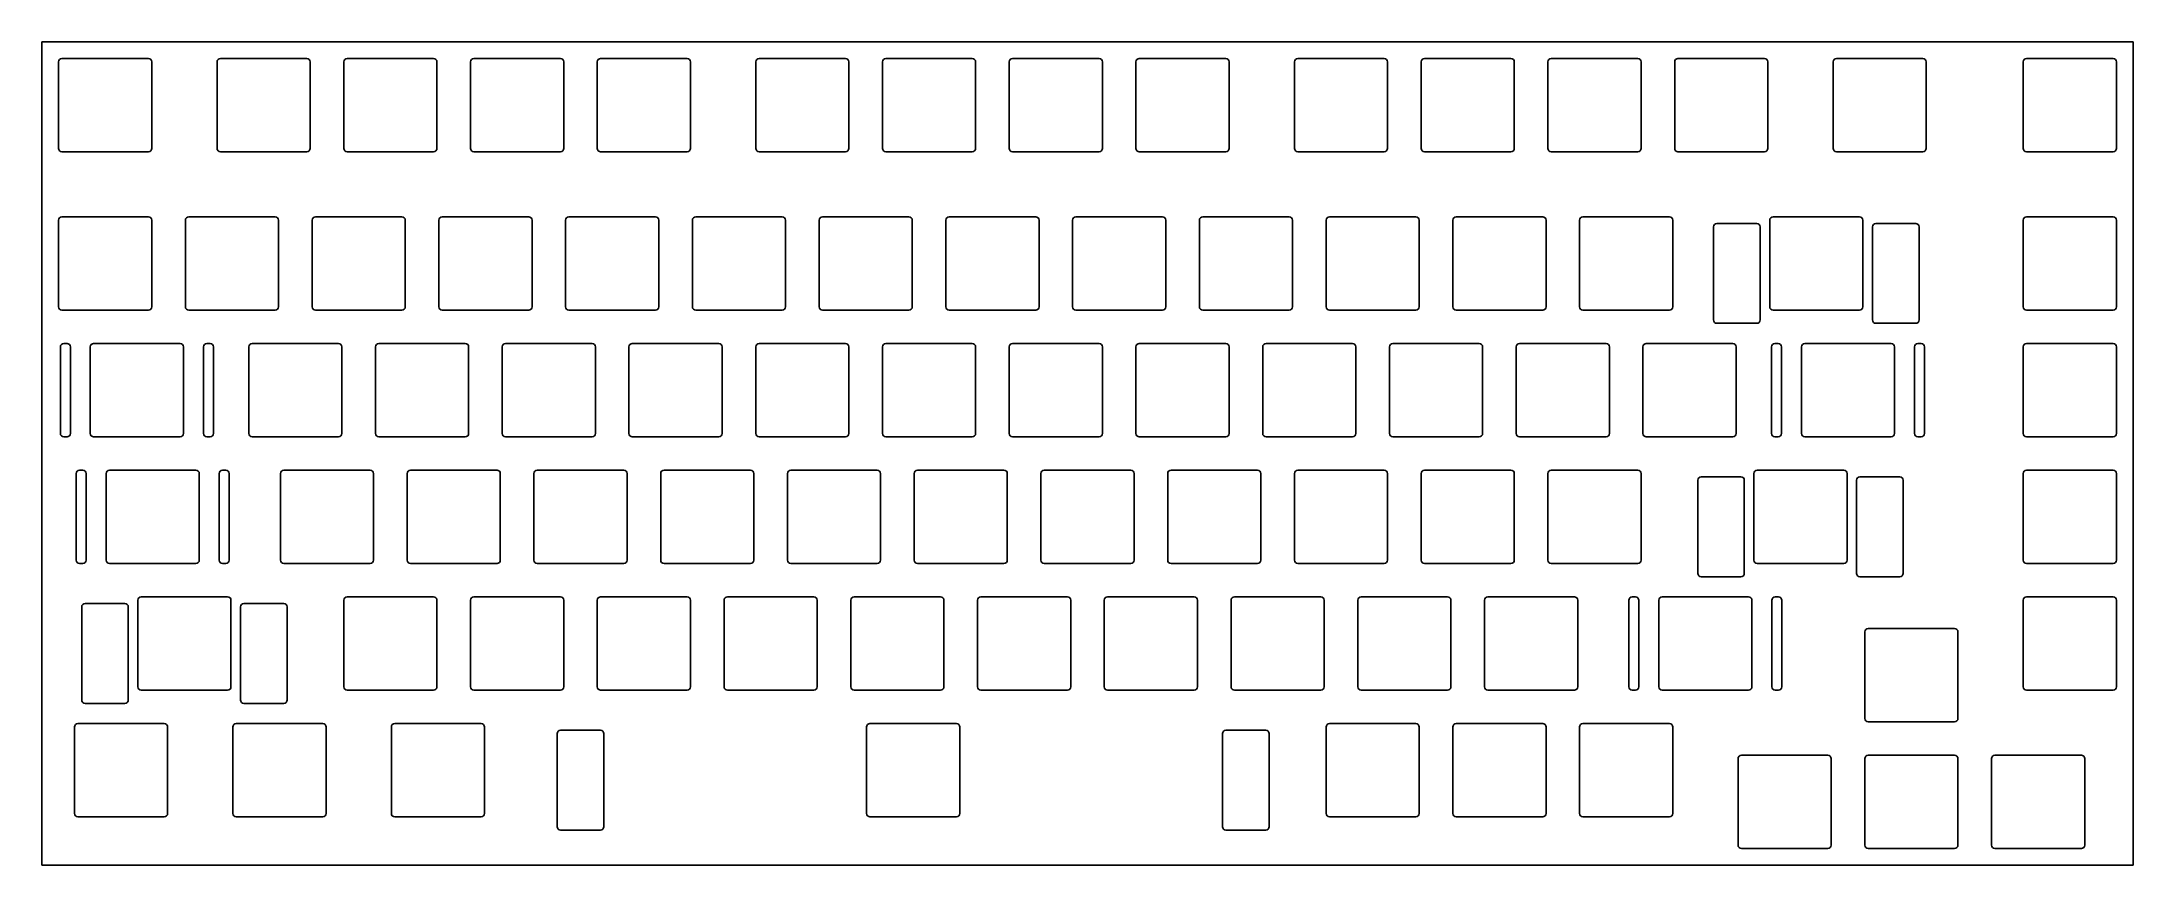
# Model space of a CAD drawing. Header units: millimetres. Extents: x 0 to 314, y -124 to 0.
import ezdxf

# ---------------------------------------------------------------- set-up
doc = ezdxf.new("R2010")
doc.units = ezdxf.units.MM

msp = doc.modelspace()

# ---------------------------------------------------------------- linework, layer by layer
for p, q in [((0, 0), (314.325, 0)), ((0, -123.825), (0, 0)), ((314.325, -123.825), (314.325, 0)), ((2.525, -3.025), (2.525, -16.025)), ((3.025, -2.525), (16.025, -2.525)), ((16.525, -3.025), (16.525, -16.025)), ((26.3375, -3.025), (26.3375, -16.025)), ((26.8375, -2.525), (39.8375, -2.525)), ((40.3375, -3.025), (40.3375, -16.025)), ((45.3875, -3.025), (45.3875, -16.025)), ((45.8875, -2.525), (58.8875, -2.525)), ((59.3875, -3.025), (59.3875, -16.025)), ((64.4375, -3.025), (64.4375, -16.025)), ((64.9375, -2.525), (77.9375, -2.525)), ((78.4375, -3.025), (78.4375, -16.025)), ((83.4875, -3.025), (83.4875, -16.025)), ((83.9875, -2.525), (96.9875, -2.525)), ((97.4875, -3.025), (97.4875, -16.025)), ((107.3, -3.025), (107.3, -16.025)), ((107.8, -2.525), (120.8, -2.525)), ((121.3, -3.025), (121.3, -16.025)), ((126.35, -3.025), (126.35, -16.025)), ((126.85, -2.525), (139.85, -2.525)), ((140.35, -3.025), (140.35, -16.025)), ((145.4, -3.025), (145.4, -16.025)), ((145.9, -2.525), (158.9, -2.525)), ((159.4, -3.025), (159.4, -16.025)), ((164.45, -3.025), (164.45, -16.025)), ((164.95, -2.525), (177.95, -2.525)), ((178.45, -3.025), (178.45, -16.025)), ((188.2625, -3.025), (188.2625, -16.025)), ((188.7625, -2.525), (201.7625, -2.525)), ((202.2625, -3.025), (202.2625, -16.025)), ((207.3125, -3.025), (207.3125, -16.025)), ((207.8125, -2.525), (220.8125, -2.525)), ((221.3125, -3.025), (221.3125, -16.025)), ((226.3625, -3.025), (226.3625, -16.025)), ((226.8625, -2.525), (239.8625, -2.525)), ((240.3625, -3.025), (240.3625, -16.025)), ((245.4125, -3.025), (245.4125, -16.025)), ((245.9125, -2.525), (258.9125, -2.525)), ((259.4125, -3.025), (259.4125, -16.025)), ((269.225, -3.025), (269.225, -16.025)), ((269.725, -2.525), (282.725, -2.525)), ((283.225, -3.025), (283.225, -16.025)), ((297.8, -3.025), (297.8, -16.025)), ((298.3, -2.525), (311.3, -2.525)), ((311.8, -3.025), (311.8, -16.025)), ((3.025, -16.525), (16.025, -16.525)), ((26.8375, -16.525), (39.8375, -16.525)), ((45.8875, -16.525), (58.8875, -16.525)), ((64.9375, -16.525), (77.9375, -16.525)), ((83.9875, -16.525), (96.9875, -16.525)), ((107.8, -16.525), (120.8, -16.525)), ((126.85, -16.525), (139.85, -16.525)), ((145.9, -16.525), (158.9, -16.525)), ((164.95, -16.525), (177.95, -16.525)), ((188.7625, -16.525), (201.7625, -16.525)), ((207.8125, -16.525), (220.8125, -16.525)), ((226.8625, -16.525), (239.8625, -16.525)), ((245.9125, -16.525), (258.9125, -16.525)), ((269.725, -16.525), (282.725, -16.525)), ((298.3, -16.525), (311.3, -16.525)), ((2.525, -26.8375), (2.525, -39.8375)), ((3.025, -26.3375), (16.025, -26.3375)), ((16.525, -26.8375), (16.525, -39.8375)), ((21.575, -26.8375), (21.575, -39.8375)), ((22.075, -26.3375), (35.075, -26.3375)), ((35.575, -26.8375), (35.575, -39.8375)), ((40.625, -26.8375), (40.625, -39.8375)), ((41.125, -26.3375), (54.125, -26.3375)), ((54.625, -26.8375), (54.625, -39.8375)), ((59.675, -26.8375), (59.675, -39.8375)), ((60.175, -26.3375), (73.175, -26.3375)), ((73.675, -26.8375), (73.675, -39.8375)), ((78.725, -26.8375), (78.725, -39.8375)), ((79.225, -26.3375), (92.225, -26.3375)), ((92.725, -26.8375), (92.725, -39.8375)), ((97.775, -26.8375), (97.775, -39.8375)), ((98.275, -26.3375), (111.275, -26.3375)), ((111.775, -26.8375), (111.775, -39.8375)), ((116.825, -26.8375), (116.825, -39.8375)), ((117.325, -26.3375), (130.325, -26.3375)), ((130.825, -26.8375), (130.825, -39.8375)), ((135.875, -26.8375), (135.875, -39.8375)), ((136.375, -26.3375), (149.375, -26.3375)), ((149.875, -26.8375), (149.875, -39.8375)), ((154.925, -26.8375), (154.925, -39.8375)), ((155.425, -26.3375), (168.425, -26.3375)), ((168.925, -26.8375), (168.925, -39.8375)), ((173.975, -26.8375), (173.975, -39.8375)), ((174.475, -26.3375), (187.475, -26.3375)), ((187.975, -26.8375), (187.975, -39.8375)), ((193.025, -26.8375), (193.025, -39.8375)), ((193.525, -26.3375), (206.525, -26.3375)), ((207.025, -26.8375), (207.025, -39.8375)), ((212.075, -26.8375), (212.075, -39.8375)), ((212.575, -26.3375), (225.575, -26.3375)), ((226.075, -26.8375), (226.075, -39.8375)), ((231.125, -26.8375), (231.125, -39.8375)), ((231.625, -26.3375), (244.625, -26.3375)), ((245.125, -26.8375), (245.125, -39.8375)), ((251.262, -27.8405), (251.262, -41.8345)), ((251.765, -27.3375), (257.759, -27.3375)), ((258.262, -27.8405), (258.262, -41.8345)), ((259.7, -26.8375), (259.7, -39.8375)), ((260.2, -26.3375), (273.2, -26.3375)), ((273.7, -26.8375), (273.7, -39.8375)), ((275.138, -27.8405), (275.138, -41.8345)), ((275.641, -27.3375), (281.635, -27.3375)), ((282.138, -27.8405), (282.138, -41.8345)), ((297.8, -26.8375), (297.8, -39.8375)), ((298.3, -26.3375), (311.3, -26.3375)), ((311.8, -26.8375), (311.8, -39.8375)), ((3.025, -40.3375), (16.025, -40.3375)), ((22.075, -40.3375), (35.075, -40.3375)), ((41.125, -40.3375), (54.125, -40.3375)), ((60.175, -40.3375), (73.175, -40.3375)), ((79.225, -40.3375), (92.225, -40.3375)), ((98.275, -40.3375), (111.275, -40.3375)), ((117.325, -40.3375), (130.325, -40.3375)), ((136.375, -40.3375), (149.375, -40.3375)), ((155.425, -40.3375), (168.425, -40.3375)), ((174.475, -40.3375), (187.475, -40.3375)), ((193.525, -40.3375), (206.525, -40.3375)), ((212.575, -40.3375), (225.575, -40.3375)), ((231.625, -40.3375), (244.625, -40.3375)), ((260.2, -40.3375), (273.2, -40.3375)), ((298.3, -40.3375), (311.3, -40.3375)), ((251.765, -42.3375), (257.759, -42.3375)), ((275.641, -42.3375), (281.635, -42.3375)), ((2.7875, -45.8905), (2.7875, -58.8845)), ((3.2905, -45.3875), (3.7845, -45.3875)), ((4.2875, -45.8905), (4.2875, -58.8845)), ((7.2875, -45.8875), (7.2875, -58.8875)), ((7.7875, -45.3875), (20.7875, -45.3875)), ((21.2875, -45.8875), (21.2875, -58.8875)), ((24.2875, -45.8905), (24.2875, -58.8845)), ((24.7905, -45.3875), (25.2845, -45.3875)), ((25.7875, -45.8905), (25.7875, -58.8845)), ((31.1, -45.8875), (31.1, -58.8875)), ((31.6, -45.3875), (44.6, -45.3875)), ((45.1, -45.8875), (45.1, -58.8875)), ((50.15, -45.8875), (50.15, -58.8875)), ((50.65, -45.3875), (63.65, -45.3875)), ((64.15, -45.8875), (64.15, -58.8875)), ((69.2, -45.8875), (69.2, -58.8875)), ((69.7, -45.3875), (82.7, -45.3875)), ((83.2, -45.8875), (83.2, -58.8875)), ((88.25, -45.8875), (88.25, -58.8875)), ((88.75, -45.3875), (101.75, -45.3875)), ((102.25, -45.8875), (102.25, -58.8875)), ((107.3, -45.8875), (107.3, -58.8875)), ((107.8, -45.3875), (120.8, -45.3875)), ((121.3, -45.8875), (121.3, -58.8875)), ((126.35, -45.8875), (126.35, -58.8875)), ((126.85, -45.3875), (139.85, -45.3875)), ((140.35, -45.8875), (140.35, -58.8875)), ((145.4, -45.8875), (145.4, -58.8875)), ((145.9, -45.3875), (158.9, -45.3875)), ((159.4, -45.8875), (159.4, -58.8875)), ((164.45, -45.8875), (164.45, -58.8875)), ((164.95, -45.3875), (177.95, -45.3875)), ((178.45, -45.8875), (178.45, -58.8875)), ((183.5, -45.8875), (183.5, -58.8875)), ((184, -45.3875), (197, -45.3875)), ((197.5, -45.8875), (197.5, -58.8875)), ((202.55, -45.8875), (202.55, -58.8875)), ((203.05, -45.3875), (216.05, -45.3875)), ((216.55, -45.8875), (216.55, -58.8875)), ((221.6, -45.8875), (221.6, -58.8875)), ((222.1, -45.3875), (235.1, -45.3875)), ((235.6, -45.8875), (235.6, -58.8875)), ((240.65, -45.8875), (240.65, -58.8875)), ((241.15, -45.3875), (254.15, -45.3875)), ((254.65, -45.8875), (254.65, -58.8875)), ((259.9625, -45.8905), (259.9625, -58.8845)), ((260.4655, -45.3875), (260.9595, -45.3875)), ((261.4625, -45.8905), (261.4625, -58.8845)), ((264.4625, -45.8875), (264.4625, -58.8875)), ((264.9625, -45.3875), (277.9625, -45.3875)), ((278.4625, -45.8875), (278.4625, -58.8875)), ((281.4625, -45.8905), (281.4625, -58.8845)), ((281.9655, -45.3875), (282.4595, -45.3875)), ((282.9625, -45.8905), (282.9625, -58.8845)), ((297.8, -45.8875), (297.8, -58.8875)), ((298.3, -45.3875), (311.3, -45.3875)), ((311.8, -45.8875), (311.8, -58.8875)), ((3.2905, -59.3875), (3.7845, -59.3875)), ((7.7875, -59.3875), (20.7875, -59.3875)), ((24.7905, -59.3875), (25.2845, -59.3875)), ((31.6, -59.3875), (44.6, -59.3875)), ((50.65, -59.3875), (63.65, -59.3875)), ((69.7, -59.3875), (82.7, -59.3875)), ((88.75, -59.3875), (101.75, -59.3875)), ((107.8, -59.3875), (120.8, -59.3875)), ((126.85, -59.3875), (139.85, -59.3875)), ((145.9, -59.3875), (158.9, -59.3875)), ((164.95, -59.3875), (177.95, -59.3875)), ((184, -59.3875), (197, -59.3875)), ((203.05, -59.3875), (216.05, -59.3875)), ((222.1, -59.3875), (235.1, -59.3875)), ((241.15, -59.3875), (254.15, -59.3875)), ((260.4655, -59.3875), (260.9595, -59.3875)), ((264.9625, -59.3875), (277.9625, -59.3875)), ((281.9655, -59.3875), (282.4595, -59.3875)), ((298.3, -59.3875), (311.3, -59.3875)), ((5.16875, -64.9405), (5.16875, -77.9345)), ((5.67175, -64.4375), (6.16575, -64.4375)), ((6.66875, -64.9405), (6.66875, -77.9345)), ((9.66875, -64.9375), (9.66875, -77.9375)), ((10.16875, -64.4375), (23.16875, -64.4375)), ((23.66875, -64.9375), (23.66875, -77.9375)), ((26.66875, -64.9405), (26.66875, -77.9345)), ((27.17175, -64.4375), (27.66575, -64.4375)), ((28.16875, -64.9405), (28.16875, -77.9345)), ((35.8625, -64.9375), (35.8625, -77.9375)), ((36.3625, -64.4375), (49.3625, -64.4375)), ((49.8625, -64.9375), (49.8625, -77.9375)), ((54.9125, -64.9375), (54.9125, -77.9375)), ((55.4125, -64.4375), (68.4125, -64.4375)), ((68.9125, -64.9375), (68.9125, -77.9375)), ((73.9625, -64.9375), (73.9625, -77.9375)), ((74.4625, -64.4375), (87.4625, -64.4375)), ((87.9625, -64.9375), (87.9625, -77.9375)), ((93.0125, -64.9375), (93.0125, -77.9375)), ((93.5125, -64.4375), (106.5125, -64.4375)), ((107.0125, -64.9375), (107.0125, -77.9375)), ((112.0625, -64.9375), (112.0625, -77.9375)), ((112.5625, -64.4375), (125.5625, -64.4375)), ((126.0625, -64.9375), (126.0625, -77.9375)), ((131.1125, -64.9375), (131.1125, -77.9375)), ((131.6125, -64.4375), (144.6125, -64.4375)), ((145.1125, -64.9375), (145.1125, -77.9375)), ((150.1625, -64.9375), (150.1625, -77.9375)), ((150.6625, -64.4375), (163.6625, -64.4375)), ((164.1625, -64.9375), (164.1625, -77.9375)), ((169.2125, -64.9375), (169.2125, -77.9375)), ((169.7125, -64.4375), (182.7125, -64.4375)), ((183.2125, -64.9375), (183.2125, -77.9375)), ((188.2625, -64.9375), (188.2625, -77.9375)), ((188.7625, -64.4375), (201.7625, -64.4375)), ((202.2625, -64.9375), (202.2625, -77.9375)), ((207.3125, -64.9375), (207.3125, -77.9375)), ((207.8125, -64.4375), (220.8125, -64.4375)), ((221.3125, -64.9375), (221.3125, -77.9375)), ((226.3625, -64.9375), (226.3625, -77.9375)), ((226.8625, -64.4375), (239.8625, -64.4375)), ((240.3625, -64.9375), (240.3625, -77.9375)), ((248.88075, -65.9405), (248.88075, -79.9345)), ((249.38375, -65.4375), (255.37775, -65.4375)), ((255.88075, -65.9405), (255.88075, -79.9345)), ((257.31875, -64.9375), (257.31875, -77.9375)), ((257.81875, -64.4375), (270.81875, -64.4375)), ((271.31875, -64.9375), (271.31875, -77.9375)), ((272.75675, -65.9405), (272.75675, -79.9345)), ((273.25975, -65.4375), (279.25375, -65.4375)), ((279.75675, -65.9405), (279.75675, -79.9345)), ((297.8, -64.9375), (297.8, -77.9375)), ((298.3, -64.4375), (311.3, -64.4375)), ((311.8, -64.9375), (311.8, -77.9375)), ((5.67175, -78.4375), (6.16575, -78.4375)), ((10.16875, -78.4375), (23.16875, -78.4375)), ((27.17175, -78.4375), (27.66575, -78.4375)), ((36.3625, -78.4375), (49.3625, -78.4375)), ((55.4125, -78.4375), (68.4125, -78.4375)), ((74.4625, -78.4375), (87.4625, -78.4375)), ((93.5125, -78.4375), (106.5125, -78.4375)), ((112.5625, -78.4375), (125.5625, -78.4375)), ((131.6125, -78.4375), (144.6125, -78.4375)), ((150.6625, -78.4375), (163.6625, -78.4375)), ((169.7125, -78.4375), (182.7125, -78.4375)), ((188.7625, -78.4375), (201.7625, -78.4375)), ((207.8125, -78.4375), (220.8125, -78.4375)), ((226.8625, -78.4375), (239.8625, -78.4375)), ((257.81875, -78.4375), (270.81875, -78.4375)), ((298.3, -78.4375), (311.3, -78.4375)), ((249.38375, -80.4375), (255.37775, -80.4375)), ((273.25975, -80.4375), (279.25375, -80.4375)), ((6.49625, -84.4875), (12.49025, -84.4875)), ((14.43125, -83.9875), (14.43125, -96.9875)), ((14.93125, -83.4875), (27.93125, -83.4875)), ((28.43125, -83.9875), (28.43125, -96.9875)), ((30.37225, -84.4875), (36.36625, -84.4875)), ((45.3875, -83.9875), (45.3875, -96.9875)), ((45.8875, -83.4875), (58.8875, -83.4875)), ((59.3875, -83.9875), (59.3875, -96.9875)), ((64.4375, -83.9875), (64.4375, -96.9875)), ((64.9375, -83.4875), (77.9375, -83.4875)), ((78.4375, -83.9875), (78.4375, -96.9875)), ((83.4875, -83.9875), (83.4875, -96.9875)), ((83.9875, -83.4875), (96.9875, -83.4875)), ((97.4875, -83.9875), (97.4875, -96.9875)), ((102.5375, -83.9875), (102.5375, -96.9875)), ((103.0375, -83.4875), (116.0375, -83.4875)), ((116.5375, -83.9875), (116.5375, -96.9875)), ((121.5875, -83.9875), (121.5875, -96.9875)), ((122.0875, -83.4875), (135.0875, -83.4875)), ((135.5875, -83.9875), (135.5875, -96.9875)), ((140.6375, -83.9875), (140.6375, -96.9875)), ((141.1375, -83.4875), (154.1375, -83.4875)), ((154.6375, -83.9875), (154.6375, -96.9875)), ((159.6875, -83.9875), (159.6875, -96.9875)), ((160.1875, -83.4875), (173.1875, -83.4875)), ((173.6875, -83.9875), (173.6875, -96.9875)), ((178.7375, -83.9875), (178.7375, -96.9875)), ((179.2375, -83.4875), (192.2375, -83.4875)), ((192.7375, -83.9875), (192.7375, -96.9875)), ((197.7875, -83.9875), (197.7875, -96.9875)), ((198.2875, -83.4875), (211.2875, -83.4875)), ((211.7875, -83.9875), (211.7875, -96.9875)), ((216.8375, -83.9875), (216.8375, -96.9875)), ((217.3375, -83.4875), (230.3375, -83.4875)), ((230.8375, -83.9875), (230.8375, -96.9875)), ((238.53125, -83.9905), (238.53125, -96.9845)), ((239.03425, -83.4875), (239.52825, -83.4875)), ((240.03125, -83.9905), (240.03125, -96.9845)), ((243.03125, -83.9875), (243.03125, -96.9875)), ((243.53125, -83.4875), (256.53125, -83.4875)), ((257.03125, -83.9875), (257.03125, -96.9875)), ((260.03125, -83.9905), (260.03125, -96.9845)), ((260.53425, -83.4875), (261.02825, -83.4875)), ((261.53125, -83.9905), (261.53125, -96.9845)), ((297.8, -83.9875), (297.8, -96.9875)), ((298.3, -83.4875), (311.3, -83.4875)), ((311.8, -83.9875), (311.8, -96.9875)), ((5.99325, -84.9905), (5.99325, -98.9845)), ((12.99325, -84.9905), (12.99325, -98.9845)), ((29.86925, -84.9905), (29.86925, -98.9845)), ((36.86925, -84.9905), (36.86925, -98.9845)), ((273.9875, -88.75), (273.9875, -101.75)), ((274.4875, -88.25), (287.4875, -88.25)), ((287.9875, -88.75), (287.9875, -101.75)), ((6.49625, -99.4875), (12.49025, -99.4875)), ((14.93125, -97.4875), (27.93125, -97.4875)), ((30.37225, -99.4875), (36.36625, -99.4875)), ((45.8875, -97.4875), (58.8875, -97.4875)), ((64.9375, -97.4875), (77.9375, -97.4875)), ((83.9875, -97.4875), (96.9875, -97.4875)), ((103.0375, -97.4875), (116.0375, -97.4875)), ((122.0875, -97.4875), (135.0875, -97.4875)), ((141.1375, -97.4875), (154.1375, -97.4875)), ((160.1875, -97.4875), (173.1875, -97.4875)), ((179.2375, -97.4875), (192.2375, -97.4875)), ((198.2875, -97.4875), (211.2875, -97.4875)), ((217.3375, -97.4875), (230.3375, -97.4875)), ((239.03425, -97.4875), (239.52825, -97.4875)), ((243.53125, -97.4875), (256.53125, -97.4875)), ((260.53425, -97.4875), (261.02825, -97.4875)), ((298.3, -97.4875), (311.3, -97.4875)), ((4.90625, -103.0375), (4.90625, -116.0375)), ((5.40625, -102.5375), (18.40625, -102.5375)), ((18.90625, -103.0375), (18.90625, -116.0375)), ((28.71875, -103.0375), (28.71875, -116.0375)), ((29.21875, -102.5375), (42.21875, -102.5375)), ((42.71875, -103.0375), (42.71875, -116.0375)), ((52.53125, -103.0375), (52.53125, -116.0375)), ((53.03125, -102.5375), (66.03125, -102.5375)), ((66.53125, -103.0375), (66.53125, -116.0375)), ((77.97175, -103.5375), (83.96575, -103.5375)), ((123.96875, -103.0375), (123.96875, -116.0375)), ((124.46875, -102.5375), (137.46875, -102.5375)), ((137.96875, -103.0375), (137.96875, -116.0375)), ((177.97175, -103.5375), (183.96575, -103.5375)), ((193.025, -103.0375), (193.025, -116.0375)), ((193.525, -102.5375), (206.525, -102.5375)), ((207.025, -103.0375), (207.025, -116.0375)), ((212.075, -103.0375), (212.075, -116.0375)), ((212.575, -102.5375), (225.575, -102.5375)), ((226.075, -103.0375), (226.075, -116.0375)), ((231.125, -103.0375), (231.125, -116.0375)), ((231.625, -102.5375), (244.625, -102.5375)), ((245.125, -103.0375), (245.125, -116.0375)), ((274.4875, -102.25), (287.4875, -102.25)), ((77.46875, -104.0405), (77.46875, -118.0345)), ((84.46875, -104.0405), (84.46875, -118.0345)), ((177.46875, -104.0405), (177.46875, -118.0345)), ((184.46875, -104.0405), (184.46875, -118.0345)), ((254.9375, -107.8), (254.9375, -120.8)), ((255.4375, -107.3), (268.4375, -107.3)), ((268.9375, -107.8), (268.9375, -120.8)), ((273.9875, -107.8), (273.9875, -120.8)), ((274.4875, -107.3), (287.4875, -107.3)), ((287.9875, -107.8), (287.9875, -120.8)), ((293.0375, -107.8), (293.0375, -120.8)), ((293.5375, -107.3), (306.5375, -107.3)), ((307.0375, -107.8), (307.0375, -120.8)), ((5.40625, -116.5375), (18.40625, -116.5375)), ((29.21875, -116.5375), (42.21875, -116.5375)), ((53.03125, -116.5375), (66.03125, -116.5375)), ((77.97175, -118.5375), (83.96575, -118.5375)), ((124.46875, -116.5375), (137.46875, -116.5375)), ((177.97175, -118.5375), (183.96575, -118.5375)), ((193.525, -116.5375), (206.525, -116.5375)), ((212.575, -116.5375), (225.575, -116.5375)), ((231.625, -116.5375), (244.625, -116.5375)), ((255.4375, -121.3), (268.4375, -121.3)), ((274.4875, -121.3), (287.4875, -121.3)), ((293.5375, -121.3), (306.5375, -121.3)), ((0, -123.825), (314.325, -123.825))]:
    msp.add_line(p, q)
for centre, radius, start, end in [((3.025, -3.025), 0.5, 90, 180), ((16.025, -3.025), 0.5, 0, 90), ((26.8375, -3.025), 0.5, 90, 180), ((39.8375, -3.025), 0.5, 0, 90), ((45.8875, -3.025), 0.5, 90, 180), ((58.8875, -3.025), 0.5, 0, 90), ((64.9375, -3.025), 0.5, 90, 180), ((77.9375, -3.025), 0.5, 0, 90), ((83.9875, -3.025), 0.5, 90, 180), ((96.9875, -3.025), 0.5, 0, 90), ((107.8, -3.025), 0.5, 90, 180), ((120.8, -3.025), 0.5, 0, 90), ((126.85, -3.025), 0.5, 90, 180), ((139.85, -3.025), 0.5, 0, 90), ((145.9, -3.025), 0.5, 90, 180), ((158.9, -3.025), 0.5, 0, 90), ((164.95, -3.025), 0.5, 90, 180), ((177.95, -3.025), 0.5, 0, 90), ((188.7625, -3.025), 0.5, 90, 180), ((201.7625, -3.025), 0.5, 0, 90), ((207.8125, -3.025), 0.5, 90, 180), ((220.8125, -3.025), 0.5, 0, 90), ((226.8625, -3.025), 0.5, 90, 180), ((239.8625, -3.025), 0.5, 0, 90), ((245.9125, -3.025), 0.5, 90, 180), ((258.9125, -3.025), 0.5, 0, 90), ((269.725, -3.025), 0.5, 90, 180), ((282.725, -3.025), 0.5, 0, 90), ((298.3, -3.025), 0.5, 90, 180), ((311.3, -3.025), 0.5, 0, 90), ((3.025, -16.025), 0.5, 180, 270), ((16.025, -16.025), 0.5, 270, 0), ((26.8375, -16.025), 0.5, 180, 270), ((39.8375, -16.025), 0.5, 270, 0), ((45.8875, -16.025), 0.5, 180, 270), ((58.8875, -16.025), 0.5, 270, 0), ((64.9375, -16.025), 0.5, 180, 270), ((77.9375, -16.025), 0.5, 270, 0), ((83.9875, -16.025), 0.5, 180, 270), ((96.9875, -16.025), 0.5, 270, 0), ((107.8, -16.025), 0.5, 180, 270), ((120.8, -16.025), 0.5, 270, 0), ((126.85, -16.025), 0.5, 180, 270), ((139.85, -16.025), 0.5, 270, 0), ((145.9, -16.025), 0.5, 180, 270), ((158.9, -16.025), 0.5, 270, 0), ((164.95, -16.025), 0.5, 180, 270), ((177.95, -16.025), 0.5, 270, 0), ((188.7625, -16.025), 0.5, 180, 270), ((201.7625, -16.025), 0.5, 270, 0), ((207.8125, -16.025), 0.5, 180, 270), ((220.8125, -16.025), 0.5, 270, 0), ((226.8625, -16.025), 0.5, 180, 270), ((239.8625, -16.025), 0.5, 270, 0), ((245.9125, -16.025), 0.5, 180, 270), ((258.9125, -16.025), 0.5, 270, 0), ((269.725, -16.025), 0.5, 180, 270), ((282.725, -16.025), 0.5, 270, 0), ((298.3, -16.025), 0.5, 180, 270), ((311.3, -16.025), 0.5, 270, 0), ((3.025, -26.8375), 0.5, 90, 180), ((16.025, -26.8375), 0.5, 0, 90), ((22.075, -26.8375), 0.5, 90, 180), ((35.075, -26.8375), 0.5, 0, 90), ((41.125, -26.8375), 0.5, 90, 180), ((54.125, -26.8375), 0.5, 0, 90), ((60.175, -26.8375), 0.5, 90, 180), ((73.175, -26.8375), 0.5, 0, 90), ((79.225, -26.8375), 0.5, 90, 180), ((92.225, -26.8375), 0.5, 0, 90), ((98.275, -26.8375), 0.5, 90, 180), ((111.275, -26.8375), 0.5, 0, 90), ((117.325, -26.8375), 0.5, 90, 180), ((130.325, -26.8375), 0.5, 0, 90), ((136.375, -26.8375), 0.5, 90, 180), ((149.375, -26.8375), 0.5, 0, 90), ((155.425, -26.8375), 0.5, 90, 180), ((168.425, -26.8375), 0.5, 0, 90), ((174.475, -26.8375), 0.5, 90, 180), ((187.475, -26.8375), 0.5, 0, 90), ((193.525, -26.8375), 0.5, 90, 180), ((206.525, -26.8375), 0.5, 0, 90), ((212.575, -26.8375), 0.5, 90, 180), ((225.575, -26.8375), 0.5, 0, 90), ((231.625, -26.8375), 0.5, 90, 180), ((244.625, -26.8375), 0.5, 0, 90), ((251.765, -27.8405), 0.503, 90, 180), ((257.759, -27.8405), 0.503, 0, 90), ((260.2, -26.8375), 0.5, 90, 180), ((273.2, -26.8375), 0.5, 0, 90), ((275.641, -27.8405), 0.503, 90, 180), ((281.635, -27.8405), 0.503, 0, 90), ((298.3, -26.8375), 0.5, 90, 180), ((311.3, -26.8375), 0.5, 0, 90), ((3.025, -39.8375), 0.5, 180, 270), ((16.025, -39.8375), 0.5, 270, 0), ((22.075, -39.8375), 0.5, 180, 270), ((35.075, -39.8375), 0.5, 270, 0), ((41.125, -39.8375), 0.5, 180, 270), ((54.125, -39.8375), 0.5, 270, 0), ((60.175, -39.8375), 0.5, 180, 270), ((73.175, -39.8375), 0.5, 270, 0), ((79.225, -39.8375), 0.5, 180, 270), ((92.225, -39.8375), 0.5, 270, 0), ((98.275, -39.8375), 0.5, 180, 270), ((111.275, -39.8375), 0.5, 270, 0), ((117.325, -39.8375), 0.5, 180, 270), ((130.325, -39.8375), 0.5, 270, 0), ((136.375, -39.8375), 0.5, 180, 270), ((149.375, -39.8375), 0.5, 270, 0), ((155.425, -39.8375), 0.5, 180, 270), ((168.425, -39.8375), 0.5, 270, 0), ((174.475, -39.8375), 0.5, 180, 270), ((187.475, -39.8375), 0.5, 270, 0), ((193.525, -39.8375), 0.5, 180, 270), ((206.525, -39.8375), 0.5, 270, 0), ((212.575, -39.8375), 0.5, 180, 270), ((225.575, -39.8375), 0.5, 270, 0), ((231.625, -39.8375), 0.5, 180, 270), ((244.625, -39.8375), 0.5, 270, 0), ((260.2, -39.8375), 0.5, 180, 270), ((273.2, -39.8375), 0.5, 270, 0), ((298.3, -39.8375), 0.5, 180, 270), ((311.3, -39.8375), 0.5, 270, 0), ((251.765, -41.8345), 0.503, 180, 270), ((257.759, -41.8345), 0.503, 270, 0), ((275.641, -41.8345), 0.503, 180, 270), ((281.635, -41.8345), 0.503, 270, 0), ((3.2905, -45.8905), 0.503, 90, 180), ((3.7845, -45.8905), 0.503, 0, 90), ((7.7875, -45.8875), 0.5, 90, 180), ((20.7875, -45.8875), 0.5, 0, 90), ((24.7905, -45.8905), 0.503, 90, 180), ((25.2845, -45.8905), 0.503, 0, 90), ((31.6, -45.8875), 0.5, 90, 180), ((44.6, -45.8875), 0.5, 0, 90), ((50.65, -45.8875), 0.5, 90, 180), ((63.65, -45.8875), 0.5, 0, 90), ((69.7, -45.8875), 0.5, 90, 180), ((82.7, -45.8875), 0.5, 0, 90), ((88.75, -45.8875), 0.5, 90, 180), ((101.75, -45.8875), 0.5, 0, 90), ((107.8, -45.8875), 0.5, 90, 180), ((120.8, -45.8875), 0.5, 0, 90), ((126.85, -45.8875), 0.5, 90, 180), ((139.85, -45.8875), 0.5, 0, 90), ((145.9, -45.8875), 0.5, 90, 180), ((158.9, -45.8875), 0.5, 0, 90), ((164.95, -45.8875), 0.5, 90, 180), ((177.95, -45.8875), 0.5, 0, 90), ((184, -45.8875), 0.5, 90, 180), ((197, -45.8875), 0.5, 0, 90), ((203.05, -45.8875), 0.5, 90, 180), ((216.05, -45.8875), 0.5, 0, 90), ((222.1, -45.8875), 0.5, 90, 180), ((235.1, -45.8875), 0.5, 0, 90), ((241.15, -45.8875), 0.5, 90, 180), ((254.15, -45.8875), 0.5, 0, 90), ((260.4655, -45.8905), 0.503, 90, 180), ((260.9595, -45.8905), 0.503, 0, 90), ((264.9625, -45.8875), 0.5, 90, 180), ((277.9625, -45.8875), 0.5, 0, 90), ((281.9655, -45.8905), 0.503, 90, 180), ((282.4595, -45.8905), 0.503, 0, 90), ((298.3, -45.8875), 0.5, 90, 180), ((311.3, -45.8875), 0.5, 0, 90), ((3.2905, -58.8845), 0.503, 180, 270), ((3.7845, -58.8845), 0.503, 270, 0), ((7.7875, -58.8875), 0.5, 180, 270), ((20.7875, -58.8875), 0.5, 270, 0), ((24.7905, -58.8845), 0.503, 180, 270), ((25.2845, -58.8845), 0.503, 270, 0), ((31.6, -58.8875), 0.5, 180, 270), ((44.6, -58.8875), 0.5, 270, 0), ((50.65, -58.8875), 0.5, 180, 270), ((63.65, -58.8875), 0.5, 270, 0), ((69.7, -58.8875), 0.5, 180, 270), ((82.7, -58.8875), 0.5, 270, 0), ((88.75, -58.8875), 0.5, 180, 270), ((101.75, -58.8875), 0.5, 270, 0), ((107.8, -58.8875), 0.5, 180, 270), ((120.8, -58.8875), 0.5, 270, 0), ((126.85, -58.8875), 0.5, 180, 270), ((139.85, -58.8875), 0.5, 270, 0), ((145.9, -58.8875), 0.5, 180, 270), ((158.9, -58.8875), 0.5, 270, 0), ((164.95, -58.8875), 0.5, 180, 270), ((177.95, -58.8875), 0.5, 270, 0), ((184, -58.8875), 0.5, 180, 270), ((197, -58.8875), 0.5, 270, 0), ((203.05, -58.8875), 0.5, 180, 270), ((216.05, -58.8875), 0.5, 270, 0), ((222.1, -58.8875), 0.5, 180, 270), ((235.1, -58.8875), 0.5, 270, 0), ((241.15, -58.8875), 0.5, 180, 270), ((254.15, -58.8875), 0.5, 270, 0), ((260.4655, -58.8845), 0.503, 180, 270), ((260.9595, -58.8845), 0.503, 270, 0), ((264.9625, -58.8875), 0.5, 180, 270), ((277.9625, -58.8875), 0.5, 270, 0), ((281.9655, -58.8845), 0.503, 180, 270), ((282.4595, -58.8845), 0.503, 270, 0), ((298.3, -58.8875), 0.5, 180, 270), ((311.3, -58.8875), 0.5, 270, 0), ((5.67175, -64.9405), 0.503, 90, 180), ((6.16575, -64.9405), 0.503, 0, 90), ((10.16875, -64.9375), 0.5, 90, 180), ((23.16875, -64.9375), 0.5, 0, 90), ((27.17175, -64.9405), 0.503, 90, 180), ((27.66575, -64.9405), 0.503, 0, 90), ((36.3625, -64.9375), 0.5, 90, 180), ((49.3625, -64.9375), 0.5, 0, 90), ((55.4125, -64.9375), 0.5, 90, 180), ((68.4125, -64.9375), 0.5, 0, 90), ((74.4625, -64.9375), 0.5, 90, 180), ((87.4625, -64.9375), 0.5, 0, 90), ((93.5125, -64.9375), 0.5, 90, 180), ((106.5125, -64.9375), 0.5, 0, 90), ((112.5625, -64.9375), 0.5, 90, 180), ((125.5625, -64.9375), 0.5, 0, 90), ((131.6125, -64.9375), 0.5, 90, 180), ((144.6125, -64.9375), 0.5, 0, 90), ((150.6625, -64.9375), 0.5, 90, 180), ((163.6625, -64.9375), 0.5, 0, 90), ((169.7125, -64.9375), 0.5, 90, 180), ((182.7125, -64.9375), 0.5, 0, 90), ((188.7625, -64.9375), 0.5, 90, 180), ((201.7625, -64.9375), 0.5, 0, 90), ((207.8125, -64.9375), 0.5, 90, 180), ((220.8125, -64.9375), 0.5, 0, 90), ((226.8625, -64.9375), 0.5, 90, 180), ((239.8625, -64.9375), 0.5, 0, 90), ((249.38375, -65.9405), 0.503, 90, 180), ((255.37775, -65.9405), 0.503, 0, 90), ((257.81875, -64.9375), 0.5, 90, 180), ((270.81875, -64.9375), 0.5, 0, 90), ((273.25975, -65.9405), 0.503, 90, 180), ((279.25375, -65.9405), 0.503, 0, 90), ((298.3, -64.9375), 0.5, 90, 180), ((311.3, -64.9375), 0.5, 0, 90), ((5.67175, -77.9345), 0.503, 180, 270), ((6.16575, -77.9345), 0.503, 270, 0), ((10.16875, -77.9375), 0.5, 180, 270), ((23.16875, -77.9375), 0.5, 270, 0), ((27.17175, -77.9345), 0.503, 180, 270), ((27.66575, -77.9345), 0.503, 270, 0), ((36.3625, -77.9375), 0.5, 180, 270), ((49.3625, -77.9375), 0.5, 270, 0), ((55.4125, -77.9375), 0.5, 180, 270), ((68.4125, -77.9375), 0.5, 270, 0), ((74.4625, -77.9375), 0.5, 180, 270), ((87.4625, -77.9375), 0.5, 270, 0), ((93.5125, -77.9375), 0.5, 180, 270), ((106.5125, -77.9375), 0.5, 270, 0), ((112.5625, -77.9375), 0.5, 180, 270), ((125.5625, -77.9375), 0.5, 270, 0), ((131.6125, -77.9375), 0.5, 180, 270), ((144.6125, -77.9375), 0.5, 270, 0), ((150.6625, -77.9375), 0.5, 180, 270), ((163.6625, -77.9375), 0.5, 270, 0), ((169.7125, -77.9375), 0.5, 180, 270), ((182.7125, -77.9375), 0.5, 270, 0), ((188.7625, -77.9375), 0.5, 180, 270), ((201.7625, -77.9375), 0.5, 270, 0), ((207.8125, -77.9375), 0.5, 180, 270), ((220.8125, -77.9375), 0.5, 270, 0), ((226.8625, -77.9375), 0.5, 180, 270), ((239.8625, -77.9375), 0.5, 270, 0), ((257.81875, -77.9375), 0.5, 180, 270), ((270.81875, -77.9375), 0.5, 270, 0), ((298.3, -77.9375), 0.5, 180, 270), ((311.3, -77.9375), 0.5, 270, 0), ((249.38375, -79.9345), 0.503, 180, 270), ((255.37775, -79.9345), 0.503, 270, 0), ((273.25975, -79.9345), 0.503, 180, 270), ((279.25375, -79.9345), 0.503, 270, 0), ((6.49625, -84.9905), 0.503, 90, 180), ((12.49025, -84.9905), 0.503, 0, 90), ((14.93125, -83.9875), 0.5, 90, 180), ((27.93125, -83.9875), 0.5, 0, 90), ((30.37225, -84.9905), 0.503, 90, 180), ((36.36625, -84.9905), 0.503, 0, 90), ((45.8875, -83.9875), 0.5, 90, 180), ((58.8875, -83.9875), 0.5, 0, 90), ((64.9375, -83.9875), 0.5, 90, 180), ((77.9375, -83.9875), 0.5, 0, 90), ((83.9875, -83.9875), 0.5, 90, 180), ((96.9875, -83.9875), 0.5, 0, 90), ((103.0375, -83.9875), 0.5, 90, 180), ((116.0375, -83.9875), 0.5, 0, 90), ((122.0875, -83.9875), 0.5, 90, 180), ((135.0875, -83.9875), 0.5, 0, 90), ((141.1375, -83.9875), 0.5, 90, 180), ((154.1375, -83.9875), 0.5, 0, 90), ((160.1875, -83.9875), 0.5, 90, 180), ((173.1875, -83.9875), 0.5, 0, 90), ((179.2375, -83.9875), 0.5, 90, 180), ((192.2375, -83.9875), 0.5, 0, 90), ((198.2875, -83.9875), 0.5, 90, 180), ((211.2875, -83.9875), 0.5, 0, 90), ((217.3375, -83.9875), 0.5, 90, 180), ((230.3375, -83.9875), 0.5, 0, 90), ((239.03425, -83.9905), 0.503, 90, 180), ((239.52825, -83.9905), 0.503, 0, 90), ((243.53125, -83.9875), 0.5, 90, 180), ((256.53125, -83.9875), 0.5, 0, 90), ((260.53425, -83.9905), 0.503, 90, 180), ((261.02825, -83.9905), 0.503, 0, 90), ((298.3, -83.9875), 0.5, 90, 180), ((311.3, -83.9875), 0.5, 0, 90), ((274.4875, -88.75), 0.5, 90, 180), ((287.4875, -88.75), 0.5, 0, 90), ((14.93125, -96.9875), 0.5, 180, 270), ((27.93125, -96.9875), 0.5, 270, 0), ((45.8875, -96.9875), 0.5, 180, 270), ((58.8875, -96.9875), 0.5, 270, 0), ((64.9375, -96.9875), 0.5, 180, 270), ((77.9375, -96.9875), 0.5, 270, 0), ((83.9875, -96.9875), 0.5, 180, 270), ((96.9875, -96.9875), 0.5, 270, 0), ((103.0375, -96.9875), 0.5, 180, 270), ((116.0375, -96.9875), 0.5, 270, 0), ((122.0875, -96.9875), 0.5, 180, 270), ((135.0875, -96.9875), 0.5, 270, 0), ((141.1375, -96.9875), 0.5, 180, 270), ((154.1375, -96.9875), 0.5, 270, 0), ((160.1875, -96.9875), 0.5, 180, 270), ((173.1875, -96.9875), 0.5, 270, 0), ((179.2375, -96.9875), 0.5, 180, 270), ((192.2375, -96.9875), 0.5, 270, 0), ((198.2875, -96.9875), 0.5, 180, 270), ((211.2875, -96.9875), 0.5, 270, 0), ((217.3375, -96.9875), 0.5, 180, 270), ((230.3375, -96.9875), 0.5, 270, 0), ((239.03425, -96.9845), 0.503, 180, 270), ((239.52825, -96.9845), 0.503, 270, 0), ((243.53125, -96.9875), 0.5, 180, 270), ((256.53125, -96.9875), 0.5, 270, 0), ((260.53425, -96.9845), 0.503, 180, 270), ((261.02825, -96.9845), 0.503, 270, 0), ((298.3, -96.9875), 0.5, 180, 270), ((311.3, -96.9875), 0.5, 270, 0), ((6.49625, -98.9845), 0.503, 180, 270), ((12.49025, -98.9845), 0.503, 270, 0), ((30.37225, -98.9845), 0.503, 180, 270), ((36.36625, -98.9845), 0.503, 270, 0), ((5.40625, -103.0375), 0.5, 90, 180), ((18.40625, -103.0375), 0.5, 0, 90), ((29.21875, -103.0375), 0.5, 90, 180), ((42.21875, -103.0375), 0.5, 0, 90), ((53.03125, -103.0375), 0.5, 90, 180), ((66.03125, -103.0375), 0.5, 0, 90), ((77.97175, -104.0405), 0.503, 90, 180), ((83.96575, -104.0405), 0.503, 0, 90), ((124.46875, -103.0375), 0.5, 90, 180), ((137.46875, -103.0375), 0.5, 0, 90), ((177.97175, -104.0405), 0.503, 90, 180), ((183.96575, -104.0405), 0.503, 0, 90), ((193.525, -103.0375), 0.5, 90, 180), ((206.525, -103.0375), 0.5, 0, 90), ((212.575, -103.0375), 0.5, 90, 180), ((225.575, -103.0375), 0.5, 0, 90), ((231.625, -103.0375), 0.5, 90, 180), ((244.625, -103.0375), 0.5, 0, 90), ((274.4875, -101.75), 0.5, 180, 270), ((287.4875, -101.75), 0.5, 270, 0), ((255.4375, -107.8), 0.5, 90, 180), ((268.4375, -107.8), 0.5, 0, 90), ((274.4875, -107.8), 0.5, 90, 180), ((287.4875, -107.8), 0.5, 0, 90), ((293.5375, -107.8), 0.5, 90, 180), ((306.5375, -107.8), 0.5, 0, 90), ((5.40625, -116.0375), 0.5, 180, 270), ((18.40625, -116.0375), 0.5, 270, 0), ((29.21875, -116.0375), 0.5, 180, 270), ((42.21875, -116.0375), 0.5, 270, 0), ((53.03125, -116.0375), 0.5, 180, 270), ((66.03125, -116.0375), 0.5, 270, 0), ((124.46875, -116.0375), 0.5, 180, 270), ((137.46875, -116.0375), 0.5, 270, 0), ((193.525, -116.0375), 0.5, 180, 270), ((206.525, -116.0375), 0.5, 270, 0), ((212.575, -116.0375), 0.5, 180, 270), ((225.575, -116.0375), 0.5, 270, 0), ((231.625, -116.0375), 0.5, 180, 270), ((244.625, -116.0375), 0.5, 270, 0), ((77.97175, -118.0345), 0.503, 180, 270), ((83.96575, -118.0345), 0.503, 270, 0), ((177.97175, -118.0345), 0.503, 180, 270), ((183.96575, -118.0345), 0.503, 270, 0), ((255.4375, -120.8), 0.5, 180, 270), ((268.4375, -120.8), 0.5, 270, 0), ((274.4875, -120.8), 0.5, 180, 270), ((287.4875, -120.8), 0.5, 270, 0), ((293.5375, -120.8), 0.5, 180, 270), ((306.5375, -120.8), 0.5, 270, 0)]:
    msp.add_arc(centre, radius, start, end)

doc.saveas('drawing.dxf')
